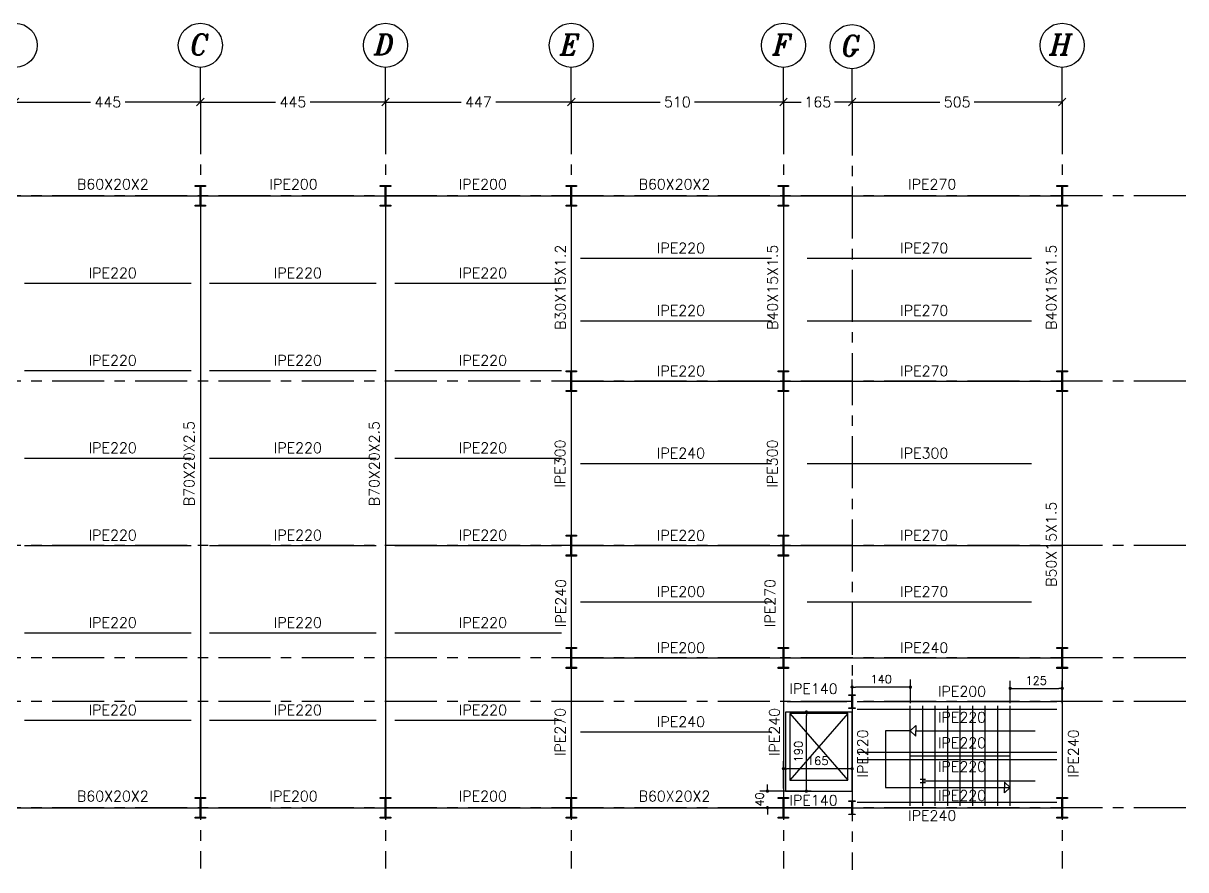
# Model space of a CAD drawing. Header units: inches. Extents: x 1387 to 2676, y -3005 to -2136.
# Drawn here: x 2486.97 to 2514.91, y -2605.54 to -2585.2 of the extents above; entities that cross this region are included whole.
import ezdxf
from ezdxf.enums import TextEntityAlignment as Align

# ---------------------------------------------------------------- set-up
doc = ezdxf.new("R2010")
doc.units = ezdxf.units.IN
doc.header["$MEASUREMENT"] = 0
doc.linetypes.add('CENTER', pattern=[2, 1.25, -0.25, 0.25, -0.25])
doc.linetypes.add('DASHDOTX2', pattern=[2, 1, -0.5, 0, -0.5])
for name, color, linetype in [('1', 1, 'Continuous'), ('3G', 3, 'Continuous'), ('4', 4, 'Continuous'), ('6M', 6, 'Continuous'), ('AA-IPE300', 27, 'Continuous'), ('Ax', 1, 'DASHDOTX2'), ('AXE', 1, 'CENTER'), ('DIM', 8, 'Continuous'), ('Layer4', 118, 'Continuous'), ('MEMBER TEXT', 7, 'Continuous'), ('text1', 255, 'Continuous')]:
    doc.layers.add(name, color=color, linetype=linetype)
doc.styles.add('ITALICT', font='italict')
doc.styles.add('ROMANS', font='ROMANS')
doc.styles.add('ROMANT', font='romant')
doc.dimstyles.new('1-10-2', dxfattribs={"dimtxt": 0.2, "dimasz": 0.08, "dimexe": 0.18, "dimexo": 0.0625, "dimgap": 0.09, "dimtad": 1, "dimdec": 1, "dimlfac": 100, "dimdsep": 46, "dimtxsty": 'ROMANT', "dimblk": 'DOT', "dimcen": 0.09, "dimclrd": 1, "dimclre": 1, "dimclrt": 3, "dimadec": 0, "dimazin": 0, "dimtfac": 1, "dimtdec": 1, "dimtix": 1, "dimtofl": 0, "dimtmove": 2, "dimatfit": 3, "dimldrblk": 'DOT', "dimfxl": 1, "dimtolj": 1, "dimarcsym": 0})
doc.dimstyles.new('1-100r', dxfattribs={"dimscale": 0, "dimtxt": 0.25, "dimasz": 0.18, "dimexe": 0.18, "dimexo": 0.0625, "dimgap": 0.09, "dimtad": 0, "dimdec": 0, "dimlfac": 100, "dimzin": 0, "dimdsep": 46, "dimtxsty": 'ROMANT', "dimblk": 'OBLIQUE', "dimcen": 0.09, "dimclrd": 1, "dimclre": 1, "dimclrt": 2, "dimadec": 0, "dimazin": 0, "dimtfac": 1, "dimtdec": 0, "dimtofl": 0, "dimtmove": 2, "dimatfit": 3, "dimldrblk": 'OBLIQUE', "dimfxl": 0.18, "dimtolj": 1, "dimtzin": 0, "dimarcsym": 0})

# ---------------------------------------------------------------- blocks, each defined once
blk = doc.blocks.new('_Oblique')
at = {"color": 0, "linetype": 'ByBlock', "lineweight": -2}
blk.add_line((-0.5, -0.5), (0.5, 0.5), dxfattribs=at)
blk = doc.blocks.new('*D322')
at = {"layer": 'Defpoints', "color": 0, "ltscale": 0.05, "transparency": 16777216}
for p in [(2486.773, -2587.089), (2491.223, -2587.089), (2491.223, -2587.089)]:
    blk.add_point(p, dxfattribs=at)
at = {"layer": 'Layer4', "color": 1, "lineweight": -2, "ltscale": 0.05, "transparency": 16777216}
for p, q in [((2486.773, -2587.026), (2486.773, -2586.909)), ((2491.223, -2587.026), (2491.223, -2586.909)), ((2486.773, -2587.089), (2488.58, -2587.089)), ((2491.223, -2587.089), (2489.415, -2587.089))]:
    blk.add_line(p, q, dxfattribs=at)
at = {"layer": 'Layer4', "color": 1, "lineweight": -2, "ltscale": 0.05, "transparency": 16777216, "xscale": 0.18, "yscale": 0.18, "zscale": 0.18, "rotation": 180}
blk.add_blockref('_Oblique', (2486.773, -2587.089), dxfattribs=at)
at = {"layer": 'Layer4', "color": 1, "lineweight": -2, "ltscale": 0.05, "transparency": 16777216, "xscale": 0.18, "yscale": 0.18, "zscale": 0.18}
blk.add_blockref('_Oblique', (2491.223, -2587.089), dxfattribs=at)
at = {"layer": 'Layer4', "color": 2, "ltscale": 0.05, "transparency": 16777216, "insert": (2488.998, -2587.089), "char_height": 0.25, "attachment_point": 5, "style": 'ROMANT'}
blk.add_mtext('\\A1;445', dxfattribs=at)
blk = doc.blocks.new('*D323')
at = {"layer": 'Defpoints', "color": 0, "ltscale": 0.05, "transparency": 16777216}
for p in [(2491.223, -2587.089), (2495.673, -2587.089), (2495.673, -2587.089)]:
    blk.add_point(p, dxfattribs=at)
at = {"layer": 'Layer4', "color": 1, "lineweight": -2, "ltscale": 0.05, "transparency": 16777216}
for p, q in [((2491.223, -2587.026), (2491.223, -2586.909)), ((2495.673, -2587.026), (2495.673, -2586.909)), ((2491.223, -2587.089), (2493.03, -2587.089)), ((2495.673, -2587.089), (2493.865, -2587.089))]:
    blk.add_line(p, q, dxfattribs=at)
at = {"layer": 'Layer4', "color": 1, "lineweight": -2, "ltscale": 0.05, "transparency": 16777216, "xscale": 0.18, "yscale": 0.18, "zscale": 0.18, "rotation": 180}
blk.add_blockref('_Oblique', (2491.223, -2587.089), dxfattribs=at)
at = {"layer": 'Layer4', "color": 1, "lineweight": -2, "ltscale": 0.05, "transparency": 16777216, "xscale": 0.18, "yscale": 0.18, "zscale": 0.18}
blk.add_blockref('_Oblique', (2495.673, -2587.089), dxfattribs=at)
at = {"layer": 'Layer4', "color": 2, "ltscale": 0.05, "transparency": 16777216, "insert": (2493.448, -2587.089), "char_height": 0.25, "attachment_point": 5, "style": 'ROMANT'}
blk.add_mtext('\\A1;445', dxfattribs=at)
blk = doc.blocks.new('*D324')
at = {"layer": 'Defpoints', "color": 0, "ltscale": 0.05, "transparency": 16777216}
for p in [(2495.673, -2587.089), (2500.139, -2587.089), (2500.139, -2587.089)]:
    blk.add_point(p, dxfattribs=at)
at = {"layer": 'Layer4', "color": 1, "lineweight": -2, "ltscale": 0.05, "transparency": 16777216}
for p, q in [((2495.673, -2587.026), (2495.673, -2586.909)), ((2500.139, -2587.026), (2500.139, -2586.909)), ((2495.673, -2587.089), (2497.488, -2587.089)), ((2500.139, -2587.089), (2498.323, -2587.089))]:
    blk.add_line(p, q, dxfattribs=at)
at = {"layer": 'Layer4', "color": 1, "lineweight": -2, "ltscale": 0.05, "transparency": 16777216, "xscale": 0.18, "yscale": 0.18, "zscale": 0.18, "rotation": 180}
blk.add_blockref('_Oblique', (2495.673, -2587.089), dxfattribs=at)
at = {"layer": 'Layer4', "color": 1, "lineweight": -2, "ltscale": 0.05, "transparency": 16777216, "xscale": 0.18, "yscale": 0.18, "zscale": 0.18}
blk.add_blockref('_Oblique', (2500.139, -2587.089), dxfattribs=at)
at = {"layer": 'Layer4', "color": 2, "ltscale": 0.05, "transparency": 16777216, "insert": (2497.906, -2587.089), "char_height": 0.25, "attachment_point": 5, "style": 'ROMANT'}
blk.add_mtext('\\A1;447', dxfattribs=at)
blk = doc.blocks.new('*D317')
at = {"layer": 'Defpoints', "color": 0, "ltscale": 0.05, "transparency": 16777216}
for p in [(2500.139, -2587.089), (2505.239, -2587.089), (2505.239, -2587.089)]:
    blk.add_point(p, dxfattribs=at)
at = {"layer": 'Layer4', "color": 1, "lineweight": -2, "ltscale": 0.05, "transparency": 16777216}
for p, q in [((2500.139, -2587.026), (2500.139, -2586.909)), ((2505.239, -2587.026), (2505.239, -2586.909)), ((2500.139, -2587.089), (2502.277, -2587.089)), ((2505.239, -2587.089), (2503.1, -2587.089))]:
    blk.add_line(p, q, dxfattribs=at)
at = {"layer": 'Layer4', "color": 1, "lineweight": -2, "ltscale": 0.05, "transparency": 16777216, "xscale": 0.18, "yscale": 0.18, "zscale": 0.18, "rotation": 180}
blk.add_blockref('_Oblique', (2500.139, -2587.089), dxfattribs=at)
at = {"layer": 'Layer4', "color": 1, "lineweight": -2, "ltscale": 0.05, "transparency": 16777216, "xscale": 0.18, "yscale": 0.18, "zscale": 0.18}
blk.add_blockref('_Oblique', (2505.239, -2587.089), dxfattribs=at)
at = {"layer": 'Layer4', "color": 2, "ltscale": 0.05, "transparency": 16777216, "insert": (2502.689, -2587.089), "char_height": 0.25, "attachment_point": 5, "style": 'ROMANT'}
blk.add_mtext('\\A1;510', dxfattribs=at)
blk = doc.blocks.new('*D325')
at = {"layer": 'Defpoints', "color": 0, "ltscale": 0.05, "transparency": 16777216}
for p in [(2506.889, -2587.089), (2511.939, -2587.089), (2511.939, -2587.089)]:
    blk.add_point(p, dxfattribs=at)
at = {"layer": 'Layer4', "color": 1, "lineweight": -2, "ltscale": 0.05, "transparency": 16777216}
for p, q in [((2506.889, -2587.026), (2506.889, -2586.909)), ((2511.939, -2587.026), (2511.939, -2586.909)), ((2506.889, -2587.089), (2509.002, -2587.089)), ((2511.939, -2587.089), (2509.825, -2587.089))]:
    blk.add_line(p, q, dxfattribs=at)
at = {"layer": 'Layer4', "color": 1, "lineweight": -2, "ltscale": 0.05, "transparency": 16777216, "xscale": 0.18, "yscale": 0.18, "zscale": 0.18, "rotation": 180}
blk.add_blockref('_Oblique', (2506.889, -2587.089), dxfattribs=at)
at = {"layer": 'Layer4', "color": 1, "lineweight": -2, "ltscale": 0.05, "transparency": 16777216, "xscale": 0.18, "yscale": 0.18, "zscale": 0.18}
blk.add_blockref('_Oblique', (2511.939, -2587.089), dxfattribs=at)
at = {"layer": 'Layer4', "color": 2, "ltscale": 0.05, "transparency": 16777216, "insert": (2509.414, -2587.089), "char_height": 0.25, "attachment_point": 5, "style": 'ROMANT'}
blk.add_mtext('\\A1;505', dxfattribs=at)
blk = doc.blocks.new('*D320')
at = {"layer": 'Defpoints', "color": 0, "ltscale": 0.05, "transparency": 16777216}
for p in [(2505.239, -2587.089), (2505.239, -2587.089), (2506.889, -2587.121)]:
    blk.add_point(p, dxfattribs=at)
at = {"layer": 'Layer4', "color": 1, "lineweight": -2, "ltscale": 0.05, "transparency": 16777216}
for p, q in [((2505.239, -2587.026), (2505.239, -2586.909)), ((2506.889, -2587.058), (2506.889, -2586.909)), ((2505.239, -2587.089), (2505.664, -2587.089)), ((2506.889, -2587.089), (2506.463, -2587.089))]:
    blk.add_line(p, q, dxfattribs=at)
at = {"layer": 'Layer4', "color": 1, "lineweight": -2, "ltscale": 0.05, "transparency": 16777216, "xscale": 0.18, "yscale": 0.18, "zscale": 0.18, "rotation": 180}
blk.add_blockref('_Oblique', (2505.239, -2587.089), dxfattribs=at)
at = {"layer": 'Layer4', "color": 1, "lineweight": -2, "ltscale": 0.05, "transparency": 16777216, "xscale": 0.18, "yscale": 0.18, "zscale": 0.18}
blk.add_blockref('_Oblique', (2506.889, -2587.089), dxfattribs=at)
at = {"layer": 'Layer4', "color": 2, "ltscale": 0.05, "transparency": 16777216, "insert": (2506.064, -2587.089), "char_height": 0.25, "attachment_point": 5, "style": 'ROMANT'}
blk.add_mtext('\\A1;165', dxfattribs=at)
blk = doc.blocks.new('DOT')
at = {"layer": 'DIM', "color": 0, "linetype": 'ByBlock'}
blk.add_line((-0.5, 0), (-1, 0), dxfattribs=at)
at = {"layer": 'DIM', "color": 0, "linetype": 'ByBlock', "const_width": 0.5}
blk.add_lwpolyline([(-0.25, 0, 1), (0.25, 0, 1)], format="xyb", close=True, dxfattribs=at)
blk = doc.blocks.new('*D494')
at = {"color": 1, "lineweight": -2, "transparency": 16777216}
for p, q in [((2505.239, -2603.586), (2505.239, -2602.93)), ((2506.889, -2603.586), (2506.889, -2602.93)), ((2506.809, -2603.11), (2505.319, -2603.11))]:
    blk.add_line(p, q, dxfattribs=at)
at = {"layer": 'Defpoints', "color": 0, "transparency": 16777216}
for p in [(2505.239, -2603.11), (2505.239, -2603.648), (2506.889, -2603.648)]:
    blk.add_point(p, dxfattribs=at)
at = {"color": 1, "lineweight": -2, "transparency": 16777216, "xscale": 0.08, "yscale": 0.08, "zscale": 0.08, "rotation": 180}
blk.add_blockref('DOT', (2505.239, -2603.11), dxfattribs=at)
at = {"color": 1, "lineweight": -2, "transparency": 16777216, "xscale": 0.08, "yscale": 0.08, "zscale": 0.08}
blk.add_blockref('DOT', (2506.889, -2603.11), dxfattribs=at)
at = {"color": 3, "transparency": 16777216, "insert": (2506.064, -2602.92), "char_height": 0.2, "attachment_point": 5, "style": 'ROMANT'}
blk.add_mtext('\\A1;165', dxfattribs=at)
blk = doc.blocks.new('_Dot')
at = {"layer": 'DIM', "color": 0, "lineweight": -2}
blk.add_line((-0.5, 0), (-1, 0), dxfattribs=at)
at = {"layer": 'DIM', "color": 0, "const_width": 0.5}
blk.add_lwpolyline([(-0.25, 0, 1), (0.25, 0, 1)], format="xyb", close=True, dxfattribs=at)
blk = doc.blocks.new('*D495')
at = {"color": 1, "lineweight": -2, "transparency": 16777216}
for p, q in [((2505.79, -2603.568), (2505.79, -2601.828)), ((2505.824, -2601.748), (2505.97, -2601.748)), ((2505.824, -2603.648), (2505.97, -2603.648))]:
    blk.add_line(p, q, dxfattribs=at)
at = {"layer": 'Defpoints', "color": 0, "transparency": 16777216}
for p in [(2505.762, -2601.748), (2505.79, -2601.748), (2505.762, -2603.648)]:
    blk.add_point(p, dxfattribs=at)
at = {"color": 1, "lineweight": -2, "transparency": 16777216, "xscale": 0.08, "yscale": 0.08, "zscale": 0.08}
for p, rotation in [((2505.79, -2601.748), 90), ((2505.79, -2603.648), 270)]:
    blk.add_blockref('DOT', p, dxfattribs=dict(at, rotation=rotation))
at = {"color": 3, "transparency": 16777216, "insert": (2505.6, -2602.698), "char_height": 0.2, "attachment_point": 5, "rotation": 90, "style": 'ROMANT'}
blk.add_mtext('\\A1;190', dxfattribs=at)
blk = doc.blocks.new('*D496')
at = {"color": 1, "lineweight": -2, "transparency": 16777216}
for p, q in [((2504.854, -2603.568), (2504.854, -2603.488)), ((2505.907, -2603.648), (2504.674, -2603.648)), ((2505.907, -2604.048), (2504.674, -2604.048)), ((2504.854, -2604.128), (2504.854, -2604.208))]:
    blk.add_line(p, q, dxfattribs=at)
at = {"layer": 'Defpoints', "color": 0, "transparency": 16777216}
for p in [(2505.97, -2603.648), (2504.854, -2604.048), (2505.97, -2604.048)]:
    blk.add_point(p, dxfattribs=at)
at = {"color": 1, "lineweight": -2, "transparency": 16777216, "xscale": 0.08, "yscale": 0.08, "zscale": 0.08}
for p, rotation in [((2504.854, -2603.648), 270), ((2504.854, -2604.048), 90)]:
    blk.add_blockref('DOT', p, dxfattribs=dict(at, rotation=rotation))
at = {"color": 3, "transparency": 16777216, "insert": (2504.664, -2603.848), "char_height": 0.2, "attachment_point": 5, "rotation": 90, "style": 'ROMANT'}
blk.add_mtext('\\A1;40', dxfattribs=at)
blk = doc.blocks.new('*D507')
at = {"color": 1, "lineweight": -2, "transparency": 16777216}
for p, q in [((2506.889, -2601.536), (2506.889, -2600.968)), ((2508.289, -2601.536), (2508.289, -2600.968)), ((2508.209, -2601.148), (2506.969, -2601.148))]:
    blk.add_line(p, q, dxfattribs=at)
at = {"layer": 'Defpoints', "color": 0, "transparency": 16777216}
for p in [(2506.889, -2601.148), (2506.889, -2601.598), (2508.289, -2601.598)]:
    blk.add_point(p, dxfattribs=at)
at = {"color": 1, "lineweight": -2, "transparency": 16777216, "xscale": 0.08, "yscale": 0.08, "zscale": 0.08, "rotation": 180}
blk.add_blockref('DOT', (2506.889, -2601.148), dxfattribs=at)
at = {"color": 1, "lineweight": -2, "transparency": 16777216, "xscale": 0.08, "yscale": 0.08, "zscale": 0.08}
blk.add_blockref('DOT', (2508.289, -2601.148), dxfattribs=at)
at = {"color": 3, "transparency": 16777216, "insert": (2507.589, -2600.958), "char_height": 0.2, "attachment_point": 5, "style": 'ROMANT'}
blk.add_mtext('\\A1;140', dxfattribs=at)
blk = doc.blocks.new('*D508')
at = {"color": 1, "lineweight": -2, "transparency": 16777216}
for p, q in [((2510.689, -2601.536), (2510.689, -2601.001)), ((2511.939, -2601.536), (2511.939, -2601.001)), ((2510.769, -2601.181), (2511.859, -2601.181))]:
    blk.add_line(p, q, dxfattribs=at)
at = {"layer": 'Defpoints', "color": 0, "transparency": 16777216}
for p in [(2511.939, -2601.181), (2510.689, -2601.598), (2511.939, -2601.598)]:
    blk.add_point(p, dxfattribs=at)
at = {"color": 1, "lineweight": -2, "transparency": 16777216, "xscale": 0.08, "yscale": 0.08, "zscale": 0.08, "rotation": 180}
blk.add_blockref('DOT', (2510.689, -2601.181), dxfattribs=at)
at = {"color": 1, "lineweight": -2, "transparency": 16777216, "xscale": 0.08, "yscale": 0.08, "zscale": 0.08}
blk.add_blockref('DOT', (2511.939, -2601.181), dxfattribs=at)
at = {"color": 3, "transparency": 16777216, "insert": (2511.314, -2600.991), "char_height": 0.2, "attachment_point": 5, "style": 'ROMANT'}
blk.add_mtext('\\A1;125', dxfattribs=at)

msp = doc.modelspace()

# ---------------------------------------------------------------- hatches: boundary and pattern name
for points in [[(2491.21505, -2589.118773), (2491.203574, -2589.118773, 0.414414444), (2491.21505, -2589.130257)], [(2491.23005, -2589.118773), (2491.241526, -2589.118773, -0.414414444), (2491.23005, -2589.130257)], [(2495.66505, -2589.118773), (2495.653574, -2589.118773, 0.414414444), (2495.66505, -2589.130257)], [(2495.68005, -2589.118773), (2495.691526, -2589.118773, -0.414414444), (2495.68005, -2589.130257)], [(2500.131052, -2589.118773), (2500.119576, -2589.118773, 0.414414444), (2500.131052, -2589.130257)], [(2500.146052, -2589.118773), (2500.157528, -2589.118773, -0.414414444), (2500.146052, -2589.130257)], [(2505.231052, -2589.118773), (2505.219576, -2589.118773, 0.414414444), (2505.231052, -2589.130257)], [(2505.246052, -2589.118773), (2505.257528, -2589.118773, -0.414414444), (2505.246052, -2589.130257)], [(2511.931052, -2589.118773), (2511.919576, -2589.118773, 0.414414444), (2511.931052, -2589.130257)], [(2511.946052, -2589.118773), (2511.957528, -2589.118773, -0.414414444), (2511.946052, -2589.130257)], [(2491.21505, -2589.568813), (2491.203574, -2589.568813, -0.414414444), (2491.21505, -2589.557329)], [(2491.23005, -2589.568813), (2491.241526, -2589.568813, 0.414414444), (2491.23005, -2589.557329)], [(2495.66505, -2589.568813), (2495.653574, -2589.568813, -0.414414444), (2495.66505, -2589.557329)], [(2495.68005, -2589.568813), (2495.691526, -2589.568813, 0.414414444), (2495.68005, -2589.557329)], [(2500.131052, -2589.568813), (2500.119576, -2589.568813, -0.414414444), (2500.131052, -2589.557329)], [(2500.146052, -2589.568813), (2500.157528, -2589.568813, 0.414414444), (2500.146052, -2589.557329)], [(2505.231052, -2589.568813), (2505.219576, -2589.568813, -0.414414444), (2505.231052, -2589.557329)], [(2505.246052, -2589.568813), (2505.257528, -2589.568813, 0.414414444), (2505.246052, -2589.557329)], [(2511.931052, -2589.568813), (2511.919576, -2589.568813, -0.414414444), (2511.931052, -2589.557329)], [(2511.946052, -2589.568813), (2511.957528, -2589.568813, 0.414414444), (2511.946052, -2589.557329)], [(2500.131052, -2593.571132), (2500.119576, -2593.571132, 0.414414444), (2500.131052, -2593.582616)], [(2500.146052, -2593.571132), (2500.157528, -2593.571132, -0.414414444), (2500.146052, -2593.582616)], [(2505.231052, -2593.571132), (2505.219576, -2593.571132, 0.414414444), (2505.231052, -2593.582616)], [(2505.246052, -2593.571132), (2505.257528, -2593.571132, -0.414414444), (2505.246052, -2593.582616)], [(2511.931052, -2593.571132), (2511.919576, -2593.571132, 0.414414444), (2511.931052, -2593.582616)], [(2511.946052, -2593.571132), (2511.957528, -2593.571132, -0.414414444), (2511.946052, -2593.582616)], [(2500.131052, -2594.021171), (2500.119576, -2594.021171, -0.414414444), (2500.131052, -2594.009687)], [(2500.146052, -2594.021171), (2500.157528, -2594.021171, 0.414414444), (2500.146052, -2594.009687)], [(2505.231052, -2594.021171), (2505.219576, -2594.021171, -0.414414444), (2505.231052, -2594.009687)], [(2505.246052, -2594.021171), (2505.257528, -2594.021171, 0.414414444), (2505.246052, -2594.009687)], [(2511.931052, -2594.021171), (2511.919576, -2594.021171, -0.414414444), (2511.931052, -2594.009687)], [(2511.946052, -2594.021171), (2511.957528, -2594.021171, 0.414414444), (2511.946052, -2594.009687)], [(2500.131052, -2597.52349), (2500.119576, -2597.52349, 0.414414444), (2500.131052, -2597.534974)], [(2500.146052, -2597.52349), (2500.157528, -2597.52349, -0.414414444), (2500.146052, -2597.534974)], [(2505.231052, -2597.52349), (2505.219576, -2597.52349, 0.414414444), (2505.231052, -2597.534974)], [(2505.246052, -2597.52349), (2505.257528, -2597.52349, -0.414414444), (2505.246052, -2597.534974)], [(2500.131052, -2597.97353), (2500.119576, -2597.97353, -0.414414444), (2500.131052, -2597.962045)], [(2500.146052, -2597.97353), (2500.157528, -2597.97353, 0.414414444), (2500.146052, -2597.962045)], [(2505.231052, -2597.97353), (2505.219576, -2597.97353, -0.414414444), (2505.231052, -2597.962045)], [(2505.246052, -2597.97353), (2505.257528, -2597.97353, 0.414414444), (2505.246052, -2597.962045)], [(2500.131052, -2600.22349), (2500.119576, -2600.22349, 0.414414444), (2500.131052, -2600.234974)], [(2500.146052, -2600.22349), (2500.157528, -2600.22349, -0.414414444), (2500.146052, -2600.234974)], [(2505.231052, -2600.22349), (2505.219576, -2600.22349, 0.414414444), (2505.231052, -2600.234974)], [(2505.246052, -2600.22349), (2505.257528, -2600.22349, -0.414414444), (2505.246052, -2600.234974)], [(2511.931052, -2600.22349), (2511.919576, -2600.22349, 0.414414444), (2511.931052, -2600.234974)], [(2511.946052, -2600.22349), (2511.957528, -2600.22349, -0.414414444), (2511.946052, -2600.234974)], [(2500.131052, -2600.67353), (2500.119576, -2600.67353, -0.414414444), (2500.131052, -2600.662045)], [(2500.146052, -2600.67353), (2500.157528, -2600.67353, 0.414414444), (2500.146052, -2600.662045)], [(2505.231052, -2600.67353), (2505.219576, -2600.67353, -0.414414444), (2505.231052, -2600.662045)], [(2505.246052, -2600.67353), (2505.257528, -2600.67353, 0.414414444), (2505.246052, -2600.662045)], [(2511.931052, -2600.67353), (2511.919576, -2600.67353, -0.414414444), (2511.931052, -2600.662045)], [(2511.946052, -2600.67353), (2511.957528, -2600.67353, 0.414414444), (2511.946052, -2600.662045)], [(2506.881052, -2601.34849), (2506.869576, -2601.34849, 0.414414444), (2506.881052, -2601.359974)], [(2506.896052, -2601.34849), (2506.907528, -2601.34849, -0.414414444), (2506.896052, -2601.359974)], [(2506.881052, -2601.64853), (2506.869576, -2601.64853, -0.414414444), (2506.881052, -2601.637045)], [(2506.896052, -2601.64853), (2506.907528, -2601.64853, 0.414414444), (2506.896052, -2601.637045)], [(2491.21505, -2603.82349), (2491.203574, -2603.82349, 0.414414444), (2491.21505, -2603.834974)], [(2491.23005, -2603.82349), (2491.241526, -2603.82349, -0.414414444), (2491.23005, -2603.834974)], [(2495.66505, -2603.82349), (2495.653574, -2603.82349, 0.414414444), (2495.66505, -2603.834974)], [(2495.68005, -2603.82349), (2495.691526, -2603.82349, -0.414414444), (2495.68005, -2603.834974)], [(2500.131052, -2603.82349), (2500.119576, -2603.82349, 0.414414444), (2500.131052, -2603.834974)], [(2500.146052, -2603.82349), (2500.157528, -2603.82349, -0.414414444), (2500.146052, -2603.834974)], [(2505.231052, -2603.82349), (2505.219576, -2603.82349, 0.414414444), (2505.231052, -2603.834974)], [(2505.246052, -2603.82349), (2505.257528, -2603.82349, -0.414414444), (2505.246052, -2603.834974)], [(2511.931052, -2603.82349), (2511.919576, -2603.82349, 0.414414444), (2511.931052, -2603.834974)], [(2511.946052, -2603.82349), (2511.957528, -2603.82349, -0.414414444), (2511.946052, -2603.834974)], [(2506.881052, -2603.89849), (2506.869576, -2603.89849, 0.414414444), (2506.881052, -2603.909974)], [(2506.896052, -2603.89849), (2506.907528, -2603.89849, -0.414414444), (2506.896052, -2603.909974)], [(2491.21505, -2604.27353), (2491.203574, -2604.27353, -0.414414444), (2491.21505, -2604.262045)], [(2491.23005, -2604.27353), (2491.241526, -2604.27353, 0.414414444), (2491.23005, -2604.262045)], [(2495.66505, -2604.27353), (2495.653574, -2604.27353, -0.414414444), (2495.66505, -2604.262045)], [(2495.68005, -2604.27353), (2495.691526, -2604.27353, 0.414414444), (2495.68005, -2604.262045)], [(2500.131052, -2604.27353), (2500.119576, -2604.27353, -0.414414444), (2500.131052, -2604.262045)], [(2500.146052, -2604.27353), (2500.157528, -2604.27353, 0.414414444), (2500.146052, -2604.262045)], [(2505.231052, -2604.27353), (2505.219576, -2604.27353, -0.414414444), (2505.231052, -2604.262045)], [(2505.246052, -2604.27353), (2505.257528, -2604.27353, 0.414414444), (2505.246052, -2604.262045)], [(2506.881052, -2604.19853), (2506.869576, -2604.19853, -0.414414444), (2506.881052, -2604.187045)], [(2506.896052, -2604.19853), (2506.907528, -2604.19853, 0.414414444), (2506.896052, -2604.187045)], [(2511.931052, -2604.27353), (2511.919576, -2604.27353, -0.414414444), (2511.931052, -2604.262045)], [(2511.946052, -2604.27353), (2511.957528, -2604.27353, 0.414414444), (2511.946052, -2604.262045)]]:
    msp.add_hatch(color=1).paths.add_polyline_path(points)

# ---------------------------------------------------------------- linework, layer by layer
at = {"color": 2}
for p, q in [((2506.888552, -2601.74849), (2505.288552, -2601.74849)), ((2505.288552, -2601.74849), (2505.288552, -2603.64849)), ((2506.888552, -2603.64849), (2506.888552, -2601.74849)), ((2505.288552, -2603.64849), (2506.888552, -2603.64849))]:
    msp.add_line(p, q, dxfattribs=at)
for p, q in [((2508.288552, -2603.99849), (2508.288552, -2601.59849)), ((2508.588552, -2603.99849), (2508.588552, -2601.59849)), ((2508.888552, -2603.99849), (2508.888552, -2601.59849)), ((2509.188552, -2603.99849), (2509.188552, -2601.59849)), ((2509.488552, -2603.99849), (2509.488552, -2601.59849)), ((2509.788552, -2603.99849), (2509.788552, -2601.59849)), ((2510.088552, -2603.99849), (2510.088552, -2601.59849)), ((2510.388552, -2603.99849), (2510.388552, -2601.59849)), ((2510.688552, -2603.99849), (2510.688552, -2601.59849)), ((2508.288552, -2602.79849), (2510.688552, -2602.79849))]:
    msp.add_line(p, q)
at = {"color": 1}
for p, q in [((2507.688552, -2602.19849), (2507.688552, -2603.56423)), ((2508.288552, -2602.19849), (2507.688552, -2602.19849)), ((2508.424146, -2602.19849), (2511.288552, -2602.19849)), ((2508.525422, -2603.357398), (2508.651682, -2603.357398)), ((2508.525422, -2603.439582), (2508.651682, -2603.439582)), ((2508.588552, -2603.39849), (2511.288552, -2603.39849)), ((2507.688552, -2603.56423), (2510.688552, -2603.56423))]:
    msp.add_line(p, q, dxfattribs=at)
for points in [[(2508.288552, -2602.19849), (2508.424146, -2602.070255), (2508.424146, -2602.19849)], [(2508.288552, -2602.19849), (2508.424146, -2602.326725), (2508.424146, -2602.19849)], [(2510.688552, -2603.56423), (2510.552958, -2603.435994), (2510.552958, -2603.56423)], [(2510.688552, -2603.56423), (2510.552958, -2603.692465), (2510.552958, -2603.56423)]]:
    msp.add_lwpolyline(points, dxfattribs=at)
at = {"layer": '1'}
for centre in [(2486.77255, -2585.72611), (2491.22255, -2585.72611), (2495.67255, -2585.72611), (2500.138552, -2585.72611), (2505.238552, -2585.72611), (2506.888552, -2585.757767), (2511.938552, -2585.72611)]:
    msp.add_circle(centre, 0.53, dxfattribs=at)
at = {"layer": '3G'}
for points in [[(2491.09755, -2589.593773), (2491.09755, -2589.568773), (2491.21505, -2589.568773), (2491.21505, -2589.118773), (2491.09755, -2589.118773), (2491.09755, -2589.093773), (2491.34755, -2589.093773), (2491.34755, -2589.118773), (2491.23005, -2589.118773), (2491.23005, -2589.568773), (2491.34755, -2589.568773), (2491.34755, -2589.593773)], [(2495.54755, -2589.593773), (2495.54755, -2589.568773), (2495.66505, -2589.568773), (2495.66505, -2589.118773), (2495.54755, -2589.118773), (2495.54755, -2589.093773), (2495.79755, -2589.093773), (2495.79755, -2589.118773), (2495.68005, -2589.118773), (2495.68005, -2589.568773), (2495.79755, -2589.568773), (2495.79755, -2589.593773)], [(2500.013552, -2589.593773), (2500.013552, -2589.568773), (2500.131052, -2589.568773), (2500.131052, -2589.118773), (2500.013552, -2589.118773), (2500.013552, -2589.093773), (2500.263552, -2589.093773), (2500.263552, -2589.118773), (2500.146052, -2589.118773), (2500.146052, -2589.568773), (2500.263552, -2589.568773), (2500.263552, -2589.593773)], [(2505.113552, -2589.593773), (2505.113552, -2589.568773), (2505.231052, -2589.568773), (2505.231052, -2589.118773), (2505.113552, -2589.118773), (2505.113552, -2589.093773), (2505.363552, -2589.093773), (2505.363552, -2589.118773), (2505.246052, -2589.118773), (2505.246052, -2589.568773), (2505.363552, -2589.568773), (2505.363552, -2589.593773)], [(2511.813552, -2589.593773), (2511.813552, -2589.568773), (2511.931052, -2589.568773), (2511.931052, -2589.118773), (2511.813552, -2589.118773), (2511.813552, -2589.093773), (2512.063552, -2589.093773), (2512.063552, -2589.118773), (2511.946052, -2589.118773), (2511.946052, -2589.568773), (2512.063552, -2589.568773), (2512.063552, -2589.593773)], [(2500.013552, -2594.046132), (2500.013552, -2594.021132), (2500.131052, -2594.021132), (2500.131052, -2593.571132), (2500.013552, -2593.571132), (2500.013552, -2593.546132), (2500.263552, -2593.546132), (2500.263552, -2593.571132), (2500.146052, -2593.571132), (2500.146052, -2594.021132), (2500.263552, -2594.021132), (2500.263552, -2594.046132)], [(2505.113552, -2594.046132), (2505.113552, -2594.021132), (2505.231052, -2594.021132), (2505.231052, -2593.571132), (2505.113552, -2593.571132), (2505.113552, -2593.546132), (2505.363552, -2593.546132), (2505.363552, -2593.571132), (2505.246052, -2593.571132), (2505.246052, -2594.021132), (2505.363552, -2594.021132), (2505.363552, -2594.046132)], [(2511.813552, -2594.046132), (2511.813552, -2594.021132), (2511.931052, -2594.021132), (2511.931052, -2593.571132), (2511.813552, -2593.571132), (2511.813552, -2593.546132), (2512.063552, -2593.546132), (2512.063552, -2593.571132), (2511.946052, -2593.571132), (2511.946052, -2594.021132), (2512.063552, -2594.021132), (2512.063552, -2594.046132)], [(2500.013552, -2597.99849), (2500.013552, -2597.97349), (2500.131052, -2597.97349), (2500.131052, -2597.52349), (2500.013552, -2597.52349), (2500.013552, -2597.49849), (2500.263552, -2597.49849), (2500.263552, -2597.52349), (2500.146052, -2597.52349), (2500.146052, -2597.97349), (2500.263552, -2597.97349), (2500.263552, -2597.99849)], [(2505.113552, -2597.99849), (2505.113552, -2597.97349), (2505.231052, -2597.97349), (2505.231052, -2597.52349), (2505.113552, -2597.52349), (2505.113552, -2597.49849), (2505.363552, -2597.49849), (2505.363552, -2597.52349), (2505.246052, -2597.52349), (2505.246052, -2597.97349), (2505.363552, -2597.97349), (2505.363552, -2597.99849)], [(2500.013552, -2600.69849), (2500.013552, -2600.67349), (2500.131052, -2600.67349), (2500.131052, -2600.22349), (2500.013552, -2600.22349), (2500.013552, -2600.19849), (2500.263552, -2600.19849), (2500.263552, -2600.22349), (2500.146052, -2600.22349), (2500.146052, -2600.67349), (2500.263552, -2600.67349), (2500.263552, -2600.69849)], [(2505.113552, -2600.69849), (2505.113552, -2600.67349), (2505.231052, -2600.67349), (2505.231052, -2600.22349), (2505.113552, -2600.22349), (2505.113552, -2600.19849), (2505.363552, -2600.19849), (2505.363552, -2600.22349), (2505.246052, -2600.22349), (2505.246052, -2600.67349), (2505.363552, -2600.67349), (2505.363552, -2600.69849)], [(2511.813552, -2600.69849), (2511.813552, -2600.67349), (2511.931052, -2600.67349), (2511.931052, -2600.22349), (2511.813552, -2600.22349), (2511.813552, -2600.19849), (2512.063552, -2600.19849), (2512.063552, -2600.22349), (2511.946052, -2600.22349), (2511.946052, -2600.67349), (2512.063552, -2600.67349), (2512.063552, -2600.69849)], [(2506.813552, -2601.66349), (2506.813552, -2601.64849), (2506.881052, -2601.64849), (2506.881052, -2601.34849), (2506.813552, -2601.34849), (2506.813552, -2601.33349), (2506.963552, -2601.33349), (2506.963552, -2601.34849), (2506.896052, -2601.34849), (2506.896052, -2601.64849), (2506.963552, -2601.64849), (2506.963552, -2601.66349)], [(2491.09755, -2604.29849), (2491.09755, -2604.27349), (2491.21505, -2604.27349), (2491.21505, -2603.82349), (2491.09755, -2603.82349), (2491.09755, -2603.79849), (2491.34755, -2603.79849), (2491.34755, -2603.82349), (2491.23005, -2603.82349), (2491.23005, -2604.27349), (2491.34755, -2604.27349), (2491.34755, -2604.29849)], [(2495.54755, -2604.29849), (2495.54755, -2604.27349), (2495.66505, -2604.27349), (2495.66505, -2603.82349), (2495.54755, -2603.82349), (2495.54755, -2603.79849), (2495.79755, -2603.79849), (2495.79755, -2603.82349), (2495.68005, -2603.82349), (2495.68005, -2604.27349), (2495.79755, -2604.27349), (2495.79755, -2604.29849)], [(2500.013552, -2604.29849), (2500.013552, -2604.27349), (2500.131052, -2604.27349), (2500.131052, -2603.82349), (2500.013552, -2603.82349), (2500.013552, -2603.79849), (2500.263552, -2603.79849), (2500.263552, -2603.82349), (2500.146052, -2603.82349), (2500.146052, -2604.27349), (2500.263552, -2604.27349), (2500.263552, -2604.29849)], [(2505.113552, -2604.29849), (2505.113552, -2604.27349), (2505.231052, -2604.27349), (2505.231052, -2603.82349), (2505.113552, -2603.82349), (2505.113552, -2603.79849), (2505.363552, -2603.79849), (2505.363552, -2603.82349), (2505.246052, -2603.82349), (2505.246052, -2604.27349), (2505.363552, -2604.27349), (2505.363552, -2604.29849)], [(2511.813552, -2604.29849), (2511.813552, -2604.27349), (2511.931052, -2604.27349), (2511.931052, -2603.82349), (2511.813552, -2603.82349), (2511.813552, -2603.79849), (2512.063552, -2603.79849), (2512.063552, -2603.82349), (2511.946052, -2603.82349), (2511.946052, -2604.27349), (2512.063552, -2604.27349), (2512.063552, -2604.29849)], [(2506.813552, -2604.21349), (2506.813552, -2604.19849), (2506.881052, -2604.19849), (2506.881052, -2603.89849), (2506.813552, -2603.89849), (2506.813552, -2603.88349), (2506.963552, -2603.88349), (2506.963552, -2603.89849), (2506.896052, -2603.89849), (2506.896052, -2604.19849), (2506.963552, -2604.19849), (2506.963552, -2604.21349)]]:
    msp.add_lwpolyline(points, close=True, dxfattribs=at)
for centre, start, end in [((2491.21505, -2589.118781), 180.1579269, 270.1579269), ((2491.23005, -2589.118781), 269.8420731, 359.8420731), ((2491.23005, -2589.118781), 269.8420731, 359.8420731), ((2495.66505, -2589.118781), 180.1579269, 270.1579269), ((2495.68005, -2589.118781), 269.8420731, 359.8420731), ((2495.68005, -2589.118781), 269.8420731, 359.8420731), ((2500.131052, -2589.118781), 180.1579269, 270.1579269), ((2500.146052, -2589.118781), 269.8420731, 359.8420731), ((2500.146052, -2589.118781), 269.8420731, 359.8420731), ((2505.231052, -2589.118781), 180.1579269, 270.1579269), ((2505.246052, -2589.118781), 269.8420731, 359.8420731), ((2505.246052, -2589.118781), 269.8420731, 359.8420731), ((2511.931052, -2589.118781), 180.1579269, 270.1579269), ((2511.946052, -2589.118781), 269.8420731, 359.8420731), ((2511.946052, -2589.118781), 269.8420731, 359.8420731), ((2491.21505, -2589.568805), 89.8420731, 179.8420731), ((2491.21505, -2589.568805), 89.8420731, 179.8420731), ((2491.23005, -2589.568805), 0.1579269, 90.1579269), ((2491.23005, -2589.568805), 0.1579269, 90.1579269), ((2491.23005, -2589.568805), 0.1579269, 90.1579269), ((2495.66505, -2589.568805), 89.8420731, 179.8420731), ((2495.66505, -2589.568805), 89.8420731, 179.8420731), ((2495.68005, -2589.568805), 0.1579269, 90.1579269), ((2495.68005, -2589.568805), 0.1579269, 90.1579269), ((2495.68005, -2589.568805), 0.1579269, 90.1579269), ((2500.131052, -2589.568805), 89.8420731, 179.8420731), ((2500.131052, -2589.568805), 89.8420731, 179.8420731), ((2500.146052, -2589.568805), 0.1579269, 90.1579269), ((2500.146052, -2589.568805), 0.1579269, 90.1579269), ((2500.146052, -2589.568805), 0.1579269, 90.1579269), ((2505.231052, -2589.568805), 89.8420731, 179.8420731), ((2505.231052, -2589.568805), 89.8420731, 179.8420731), ((2505.246052, -2589.568805), 0.1579269, 90.1579269), ((2505.246052, -2589.568805), 0.1579269, 90.1579269), ((2505.246052, -2589.568805), 0.1579269, 90.1579269), ((2511.931052, -2589.568805), 89.8420731, 179.8420731), ((2511.931052, -2589.568805), 89.8420731, 179.8420731), ((2511.946052, -2589.568805), 0.1579269, 90.1579269), ((2511.946052, -2589.568805), 0.1579269, 90.1579269), ((2511.946052, -2589.568805), 0.1579269, 90.1579269), ((2500.131052, -2593.57114), 180.1579269, 270.1579269), ((2500.146052, -2593.57114), 269.8420731, 359.8420731), ((2500.146052, -2593.57114), 269.8420731, 359.8420731), ((2505.231052, -2593.57114), 180.1579269, 270.1579269), ((2505.246052, -2593.57114), 269.8420731, 359.8420731), ((2505.246052, -2593.57114), 269.8420731, 359.8420731), ((2511.931052, -2593.57114), 180.1579269, 270.1579269), ((2511.946052, -2593.57114), 269.8420731, 359.8420731), ((2511.946052, -2593.57114), 269.8420731, 359.8420731), ((2500.131052, -2594.021163), 89.8420731, 179.8420731), ((2500.131052, -2594.021163), 89.8420731, 179.8420731), ((2500.146052, -2594.021163), 0.1579269, 90.1579269), ((2500.146052, -2594.021163), 0.1579269, 90.1579269), ((2500.146052, -2594.021163), 0.1579269, 90.1579269), ((2505.231052, -2594.021163), 89.8420731, 179.8420731), ((2505.231052, -2594.021163), 89.8420731, 179.8420731), ((2505.246052, -2594.021163), 0.1579269, 90.1579269), ((2505.246052, -2594.021163), 0.1579269, 90.1579269), ((2505.246052, -2594.021163), 0.1579269, 90.1579269), ((2511.931052, -2594.021163), 89.8420731, 179.8420731), ((2511.931052, -2594.021163), 89.8420731, 179.8420731), ((2511.946052, -2594.021163), 0.1579269, 90.1579269), ((2511.946052, -2594.021163), 0.1579269, 90.1579269), ((2511.946052, -2594.021163), 0.1579269, 90.1579269), ((2500.131052, -2597.523498), 180.1579269, 270.1579269), ((2500.146052, -2597.523498), 269.8420731, 359.8420731), ((2500.146052, -2597.523498), 269.8420731, 359.8420731), ((2505.231052, -2597.523498), 180.1579269, 270.1579269), ((2505.246052, -2597.523498), 269.8420731, 359.8420731), ((2505.246052, -2597.523498), 269.8420731, 359.8420731), ((2500.131052, -2597.973522), 89.8420731, 179.8420731), ((2500.131052, -2597.973522), 89.8420731, 179.8420731), ((2500.146052, -2597.973522), 0.1579269, 90.1579269), ((2500.146052, -2597.973522), 0.1579269, 90.1579269), ((2500.146052, -2597.973522), 0.1579269, 90.1579269), ((2505.231052, -2597.973522), 89.8420731, 179.8420731), ((2505.231052, -2597.973522), 89.8420731, 179.8420731), ((2505.246052, -2597.973522), 0.1579269, 90.1579269), ((2505.246052, -2597.973522), 0.1579269, 90.1579269), ((2505.246052, -2597.973522), 0.1579269, 90.1579269), ((2500.131052, -2600.223498), 180.1579269, 270.1579269), ((2500.146052, -2600.223498), 269.8420731, 359.8420731), ((2500.146052, -2600.223498), 269.8420731, 359.8420731), ((2505.231052, -2600.223498), 180.1579269, 270.1579269), ((2505.246052, -2600.223498), 269.8420731, 359.8420731), ((2505.246052, -2600.223498), 269.8420731, 359.8420731), ((2511.931052, -2600.223498), 180.1579269, 270.1579269), ((2511.946052, -2600.223498), 269.8420731, 359.8420731), ((2511.946052, -2600.223498), 269.8420731, 359.8420731), ((2500.131052, -2600.673522), 89.8420731, 179.8420731), ((2500.131052, -2600.673522), 89.8420731, 179.8420731), ((2500.146052, -2600.673522), 0.1579269, 90.1579269), ((2500.146052, -2600.673522), 0.1579269, 90.1579269), ((2500.146052, -2600.673522), 0.1579269, 90.1579269), ((2505.231052, -2600.673522), 89.8420731, 179.8420731), ((2505.231052, -2600.673522), 89.8420731, 179.8420731), ((2505.246052, -2600.673522), 0.1579269, 90.1579269), ((2505.246052, -2600.673522), 0.1579269, 90.1579269), ((2505.246052, -2600.673522), 0.1579269, 90.1579269), ((2511.931052, -2600.673522), 89.8420731, 179.8420731), ((2511.931052, -2600.673522), 89.8420731, 179.8420731), ((2511.946052, -2600.673522), 0.1579269, 90.1579269), ((2511.946052, -2600.673522), 0.1579269, 90.1579269), ((2511.946052, -2600.673522), 0.1579269, 90.1579269), ((2506.881052, -2601.348498), 180.1579269, 270.1579269), ((2506.896052, -2601.348498), 269.8420731, 359.8420731), ((2506.896052, -2601.348498), 269.8420731, 359.8420731), ((2506.881052, -2601.648522), 89.8420731, 179.8420731), ((2506.881052, -2601.648522), 89.8420731, 179.8420731), ((2506.896052, -2601.648522), 0.1579269, 90.1579269), ((2506.896052, -2601.648522), 0.1579269, 90.1579269), ((2506.896052, -2601.648522), 0.1579269, 90.1579269), ((2491.21505, -2603.823498), 180.1579269, 270.1579269), ((2491.23005, -2603.823498), 269.8420731, 359.8420731), ((2491.23005, -2603.823498), 269.8420731, 359.8420731), ((2495.66505, -2603.823498), 180.1579269, 270.1579269), ((2495.68005, -2603.823498), 269.8420731, 359.8420731), ((2495.68005, -2603.823498), 269.8420731, 359.8420731), ((2500.131052, -2603.823498), 180.1579269, 270.1579269), ((2500.146052, -2603.823498), 269.8420731, 359.8420731), ((2500.146052, -2603.823498), 269.8420731, 359.8420731), ((2505.231052, -2603.823498), 180.1579269, 270.1579269), ((2505.246052, -2603.823498), 269.8420731, 359.8420731), ((2505.246052, -2603.823498), 269.8420731, 359.8420731), ((2511.931052, -2603.823498), 180.1579269, 270.1579269), ((2511.946052, -2603.823498), 269.8420731, 359.8420731), ((2511.946052, -2603.823498), 269.8420731, 359.8420731), ((2506.881052, -2603.898498), 180.1579269, 270.1579269), ((2506.896052, -2603.898498), 269.8420731, 359.8420731), ((2506.896052, -2603.898498), 269.8420731, 359.8420731), ((2491.21505, -2604.273522), 89.8420731, 179.8420731), ((2491.21505, -2604.273522), 89.8420731, 179.8420731), ((2491.23005, -2604.273522), 0.1579269, 90.1579269), ((2491.23005, -2604.273522), 0.1579269, 90.1579269), ((2491.23005, -2604.273522), 0.1579269, 90.1579269), ((2495.66505, -2604.273522), 89.8420731, 179.8420731), ((2495.66505, -2604.273522), 89.8420731, 179.8420731), ((2495.68005, -2604.273522), 0.1579269, 90.1579269), ((2495.68005, -2604.273522), 0.1579269, 90.1579269), ((2495.68005, -2604.273522), 0.1579269, 90.1579269), ((2500.131052, -2604.273522), 89.8420731, 179.8420731), ((2500.131052, -2604.273522), 89.8420731, 179.8420731), ((2500.146052, -2604.273522), 0.1579269, 90.1579269), ((2500.146052, -2604.273522), 0.1579269, 90.1579269), ((2500.146052, -2604.273522), 0.1579269, 90.1579269), ((2505.231052, -2604.273522), 89.8420731, 179.8420731), ((2505.231052, -2604.273522), 89.8420731, 179.8420731), ((2505.246052, -2604.273522), 0.1579269, 90.1579269), ((2505.246052, -2604.273522), 0.1579269, 90.1579269), ((2505.246052, -2604.273522), 0.1579269, 90.1579269), ((2506.881052, -2604.198522), 89.8420731, 179.8420731), ((2506.881052, -2604.198522), 89.8420731, 179.8420731), ((2506.896052, -2604.198522), 0.1579269, 90.1579269), ((2506.896052, -2604.198522), 0.1579269, 90.1579269), ((2506.896052, -2604.198522), 0.1579269, 90.1579269), ((2511.931052, -2604.273522), 89.8420731, 179.8420731), ((2511.931052, -2604.273522), 89.8420731, 179.8420731), ((2511.946052, -2604.273522), 0.1579269, 90.1579269), ((2511.946052, -2604.273522), 0.1579269, 90.1579269), ((2511.946052, -2604.273522), 0.1579269, 90.1579269)]:
    msp.add_arc(centre, 0.011476, start, end, dxfattribs=at)
at = {"layer": '4'}
for p, q in [((2506.788552, -2601.785635), (2505.388552, -2603.385635)), ((2505.388552, -2601.785635), (2506.788552, -2603.385635))]:
    msp.add_line(p, q, dxfattribs=at)
msp.add_lwpolyline([(2505.388552, -2601.785635), (2505.388552, -2603.385635), (2506.788552, -2603.385635), (2506.788552, -2601.785635), (2505.388552, -2601.785635)], dxfattribs=at)
at = {"layer": '6M'}
for p, q in [((2491.22255, -2589.593773), (2491.22255, -2603.79849)), ((2495.67255, -2589.593773), (2495.67255, -2603.79849)), ((2500.138552, -2589.593773), (2500.138552, -2603.79849)), ((2505.238552, -2589.593773), (2505.238552, -2603.79849)), ((2511.938552, -2589.593773), (2511.938552, -2603.79849))]:
    msp.add_line(p, q, dxfattribs=at)
at = {"layer": 'AA-IPE300', "color": 3}
for p, q in [((2482.32255, -2589.343773), (2511.938552, -2589.343773)), ((2500.361052, -2590.843773), (2504.953242, -2590.843773)), ((2505.8077, -2590.843773), (2511.203493, -2590.843773)), ((2486.99505, -2591.443773), (2491.00005, -2591.443773)), ((2491.44505, -2591.443773), (2495.45005, -2591.443773)), ((2495.89505, -2591.443773), (2499.90005, -2591.443773)), ((2500.361052, -2592.343773), (2504.953242, -2592.343773)), ((2505.8077, -2592.343773), (2511.203493, -2592.343773)), ((2486.99505, -2593.543773), (2491.00005, -2593.543773)), ((2491.44505, -2593.543773), (2495.45005, -2593.543773)), ((2495.89505, -2593.543773), (2499.90005, -2593.543773)), ((2500.138552, -2593.796132), (2511.938552, -2593.796132)), ((2486.99505, -2595.643773), (2491.00005, -2595.643773)), ((2491.44505, -2595.643773), (2495.45005, -2595.643773)), ((2495.89505, -2595.643773), (2499.90005, -2595.643773)), ((2500.361052, -2595.772311), (2504.953242, -2595.772311)), ((2505.8077, -2595.772311), (2511.203493, -2595.772311)), ((2486.99505, -2597.743773), (2491.00005, -2597.743773)), ((2491.44505, -2597.743773), (2495.45005, -2597.743773)), ((2495.89505, -2597.743773), (2499.90005, -2597.743773)), ((2500.138552, -2597.74849), (2511.938552, -2597.74849)), ((2500.361052, -2599.09849), (2504.953242, -2599.09849)), ((2505.8077, -2599.09849), (2511.203493, -2599.09849)), ((2486.99505, -2599.843773), (2491.00005, -2599.843773)), ((2491.44505, -2599.843773), (2495.45005, -2599.843773)), ((2495.89505, -2599.843773), (2499.90005, -2599.843773)), ((2500.138552, -2600.44849), (2511.938552, -2600.44849)), ((2505.32999, -2601.49849), (2506.762674, -2601.49849)), ((2507.014802, -2601.49849), (2511.812302, -2601.49849)), ((2506.888552, -2601.66349), (2506.888552, -2603.88349)), ((2507.014802, -2601.681893), (2511.812302, -2601.681893)), ((2486.99505, -2601.943773), (2491.00005, -2601.943773)), ((2491.44505, -2601.943773), (2495.45005, -2601.943773)), ((2495.89505, -2601.943773), (2499.90005, -2601.943773)), ((2500.361052, -2602.227316), (2504.953242, -2602.227316)), ((2507.014802, -2602.710994), (2511.812302, -2602.710994)), ((2507.014802, -2602.885986), (2511.812302, -2602.885986)), ((2482.32255, -2604.04849), (2511.938552, -2604.04849)), ((2507.014802, -2603.915087), (2511.812302, -2603.915087))]:
    msp.add_line(p, q, dxfattribs=at)
at = {"layer": 'Ax', "linetype": 'Continuous'}
for p, q in [((2491.22255, -2587.088896), (2491.22255, -2586.25611)), ((2495.67255, -2587.088896), (2495.67255, -2586.25611)), ((2500.138552, -2587.088896), (2500.138552, -2586.25611)), ((2505.238552, -2587.088896), (2505.238552, -2586.25611)), ((2506.888552, -2587.120553), (2506.888552, -2586.287767)), ((2511.938552, -2587.088896), (2511.938552, -2586.25611))]:
    msp.add_line(p, q, dxfattribs=at)
at = {"layer": 'AXE'}
for p, q in [((2491.22255, -2587.088896), (2491.22255, -2605.505863)), ((2495.67255, -2587.088896), (2495.67255, -2605.505863)), ((2500.138552, -2587.088896), (2500.138552, -2605.505863)), ((2505.238552, -2587.088896), (2505.238552, -2605.505863)), ((2506.888552, -2587.120553), (2506.888552, -2605.537519)), ((2511.938552, -2587.088896), (2511.938552, -2605.505863)), ((2514.909359, -2589.343773), (2480.964319, -2589.343773)), ((2514.909359, -2593.796132), (2480.964319, -2593.796132)), ((2514.909359, -2597.74849), (2480.964319, -2597.74849)), ((2514.909359, -2600.44849), (2480.964319, -2600.44849)), ((2514.909359, -2601.49849), (2480.964319, -2601.49849)), ((2514.909359, -2604.04849), (2480.964319, -2604.04849))]:
    msp.add_line(p, q, dxfattribs=at)

# ---------------------------------------------------------------- texts
at = {"layer": 'MEMBER TEXT', "color": 3, "ltscale": 2, "style": 'ROMANS'}
for s, p in [('B60X20X2', (2489.118929, -2589.264744)), ('IPE200', (2493.46385, -2589.264744)), ('IPE200', (2498.011687, -2589.264744)), ('B60X20X2', (2502.618403, -2589.264744)), ('IPE270', (2508.814652, -2589.264744)), ('IPE220', (2502.774855, -2590.798102)), ('IPE270', (2508.623305, -2590.798102)), ('IPE220', (2489.115258, -2591.398102)), ('IPE220', (2493.565258, -2591.398102)), ('IPE220', (2498.015258, -2591.398102)), ('IPE220', (2502.774855, -2592.298102)), ('IPE270', (2508.623305, -2592.298102)), ('IPE220', (2489.115258, -2593.498102)), ('IPE220', (2493.565258, -2593.498102)), ('IPE220', (2498.015258, -2593.498102)), ('IPE220', (2502.774855, -2593.750461)), ('IPE270', (2508.623305, -2593.750461)), ('IPE220', (2489.115258, -2595.598102)), ('IPE220', (2493.565258, -2595.598102)), ('IPE220', (2498.015258, -2595.598102)), ('IPE240', (2502.774855, -2595.72664)), ('IPE300', (2508.623305, -2595.72664)), ('IPE220', (2489.115258, -2597.698102)), ('IPE220', (2493.565258, -2597.698102)), ('IPE220', (2498.015258, -2597.698102)), ('IPE220', (2502.774855, -2597.702819)), ('IPE270', (2508.623305, -2597.702819)), ('IPE200', (2502.774855, -2599.052819)), ('IPE270', (2508.623305, -2599.052819)), ('IPE220', (2489.115258, -2599.798102)), ('IPE220', (2493.565258, -2599.798102)), ('IPE220', (2498.015258, -2599.798102)), ('IPE200', (2502.774855, -2600.402819)), ('IPE240', (2508.623305, -2600.402819)), ('IPE140', (2505.962247, -2601.387534)), ('IPE200', (2509.53126, -2601.452819)), ('IPE220', (2489.115258, -2601.898102)), ('IPE220', (2493.565258, -2601.898102)), ('IPE220', (2498.015258, -2601.898102)), ('IPE240', (2502.774855, -2602.181645)), ('IPE220', (2509.53126, -2602.075404)), ('IPE220', (2509.53126, -2602.687782)), ('IPE220', (2509.53126, -2603.259338)), ('B60X20X2', (2489.118929, -2603.969461)), ('IPE200', (2493.46385, -2603.969461)), ('IPE200', (2498.011687, -2603.969461)), ('B60X20X2', (2502.618403, -2603.969461)), ('IPE140', (2505.962247, -2604.069044)), ('IPE220', (2509.53126, -2603.953368)), ('IPE240', (2508.814652, -2604.436581))]:
    msp.add_text(s, height=0.25, dxfattribs=at).set_placement(p, align=Align.BOTTOM_CENTER)
for s, p in [('B30X15X1.2', (2500.076578, -2591.54083)), ('B40X15X1.5', (2505.176578, -2591.54083)), ('B40X15X1.5', (2511.876578, -2591.54083)), ('B70X20X2.5', (2491.153076, -2595.779633)), ('B70X20X2.5', (2495.603076, -2595.779633)), ('IPE300', (2500.069078, -2595.779633)), ('IPE300', (2505.171714, -2595.779633)), ('B50X15X1.5', (2511.876578, -2597.716928)), ('IPE240', (2500.086033, -2599.129884)), ('IPE270', (2505.115971, -2599.129884)), ('IPE270', (2500.071977, -2602.227752)), ('IPE240', (2505.221977, -2602.227752)), ('IPE220', (2507.343471, -2602.744362)), ('IPE240', (2512.409797, -2602.744362))]:
    msp.add_text(s, height=0.25, rotation=90, dxfattribs=at).set_placement(p, align=Align.BOTTOM_CENTER)
at = {"layer": 'text1', "style": 'ITALICT'}
for s, p in [('C', (2491.192693, -2585.707886)), ('D', (2495.642693, -2585.707886)), ('E', (2500.108695, -2585.707886)), ('F', (2505.208695, -2585.707886)), ('G', (2506.858695, -2585.739543)), ('H', (2511.908695, -2585.707886))]:
    msp.add_text(s, height=0.5, dxfattribs=at).set_placement(p, align=Align.MIDDLE_CENTER)

# ---------------------------------------------------------------- dimensions: what is measured, and where the dimension line sits
for base, p1, p2, picture, middle in [((2506.888552, -2601.1482), (2508.288552, -2601.59849), (2506.888552, -2601.59849), '*D507', (2507.588552, -2600.9582)), ((2511.938552, -2601.181417), (2510.688552, -2601.59849), (2511.938552, -2601.59849), '*D508', (2511.313552, -2600.991417)), ((2505.238552, -2603.109539), (2506.888552, -2603.64849), (2505.238552, -2603.64849), '*D494', (2506.063552, -2602.919539))]:
    dim = msp.add_linear_dim(base=base, p1=p1, p2=p2, dimstyle='1-10-2')
    dim.commit()
    dim.dimension.update_dxf_attribs({"geometry": picture, "text_midpoint": middle})
for base, p1, p2, picture, middle in [((2505.79, -2601.74849), (2505.761586, -2603.64849), (2505.761586, -2601.74849), '*D495', (2505.6, -2602.69849)), ((2504.853718, -2604.04849), (2505.97, -2603.64849), (2505.97, -2604.04849), '*D496', (2504.663718, -2603.84849))]:
    dim = msp.add_linear_dim(base=base, p1=p1, p2=p2, angle=90, dimstyle='1-10-2')
    dim.commit()
    dim.dimension.update_dxf_attribs({"geometry": picture, "text_midpoint": middle})
at = {"layer": 'Layer4', "ltscale": 0.05}
for base, p1, p2, override, picture, middle in [((2491.22255, -2587.088896), (2486.77255, -2587.088896), (2491.22255, -2587.088896), {"dimscale": 1, "dimtmove": 1, "dimfxl": 0.3}, '*D322', (2488.99755, -2587.088896)), ((2495.67255, -2587.088896), (2491.22255, -2587.088896), (2495.67255, -2587.088896), {"dimscale": 1, "dimtmove": 1, "dimfxl": 0.3}, '*D323', (2493.44755, -2587.088896)), ((2500.138552, -2587.088896), (2495.67255, -2587.088896), (2500.138552, -2587.088896), {"dimscale": 1, "dimtmove": 1, "dimfxl": 0.3}, '*D324', (2497.905551, -2587.088896)), ((2505.238552, -2587.088896), (2500.138552, -2587.088896), (2505.238552, -2587.088896), {"dimscale": 1, "dimtmove": 1, "dimfxl": 0.3}, '*D317', (2502.688552, -2587.088896)), ((2505.238552, -2587.088896), (2506.888552, -2587.120553), (2505.238552, -2587.088896), {"dimscale": 1}, '*D320', (2506.063552, -2587.088896)), ((2511.938552, -2587.088896), (2506.888552, -2587.088896), (2511.938552, -2587.088896), {"dimscale": 1, "dimtmove": 1, "dimfxl": 0.3}, '*D325', (2509.413552, -2587.088896))]:
    dim = msp.add_linear_dim(base=base, p1=p1, p2=p2, dimstyle='1-100r', override=override, dxfattribs=at)
    dim.commit()
    dim.dimension.update_dxf_attribs({"geometry": picture, "text_midpoint": middle})

doc.saveas('drawing.dxf')
